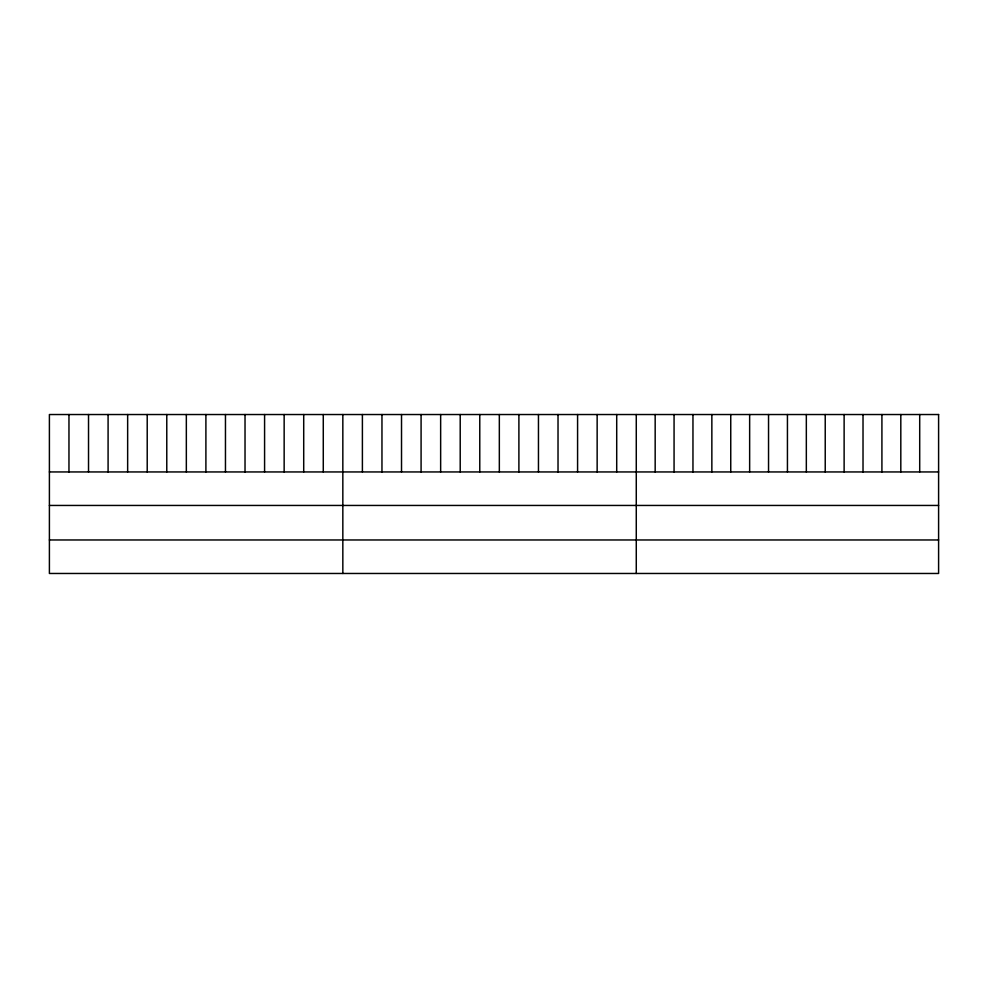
<?xml version="1.0" encoding="UTF-8"?>
<svg xmlns="http://www.w3.org/2000/svg" width="988" height="988" viewBox="0 0 988 988"><rect width="100%" height="100%" fill="white"/><g stroke="black" fill="none" stroke-linecap="round" stroke-linejoin="round"><path stroke-width="1.48" d="M49.4 471.943L938.6 471.943M49.4 505.448L938.6 505.448M49.4 539.967L938.6 539.967M919.705 414.528L919.705 471.943M900.809 414.528L900.809 471.943M881.914 414.528L881.914 471.943M863.018 414.528L863.018 471.943M844.123 414.528L844.123 471.943M825.227 414.528L825.227 471.943M806.332 414.528L806.332 471.943M787.436 414.528L787.436 471.943M768.54 414.528L768.54 471.943M749.645 414.528L749.645 471.943M730.75 414.528L730.75 471.943M711.854 414.528L711.854 471.943M692.959 414.528L692.959 471.943M674.063 414.528L674.063 471.943M655.168 414.528L655.168 471.943M636.272 414.528L636.272 573.472M616.71 414.528L616.71 471.943M597.147 414.528L597.147 471.943M577.585 414.528L577.585 471.943M558.022 414.528L558.022 471.943M538.46 414.528L538.46 471.943M518.898 414.528L518.898 471.943M499.335 414.528L499.335 471.943M479.773 414.528L479.773 471.943M460.21 414.528L460.21 471.943M440.648 414.528L440.648 471.943M421.086 414.528L421.086 471.943M401.523 414.528L401.523 471.943M381.961 414.528L381.961 471.943M362.398 414.528L362.398 471.943M342.836 414.528L342.836 573.472M323.274 414.528L323.274 471.943M303.711 414.528L303.711 471.943M284.149 414.528L284.149 471.943M264.586 414.528L264.586 471.943M245.024 414.528L245.024 471.943M225.462 414.528L225.462 471.943M205.899 414.528L205.899 471.943M186.337 414.528L186.337 471.943M166.774 414.528L166.774 471.943M147.212 414.528L147.212 471.943M127.65 414.528L127.65 471.943M108.087 414.528L108.087 471.943M88.525 414.528L88.525 471.943M68.962 414.528L68.962 471.943M938.6 414.528L49.4 414.528L49.4 573.472L938.6 573.472L938.6 414.528"/></g></svg>
